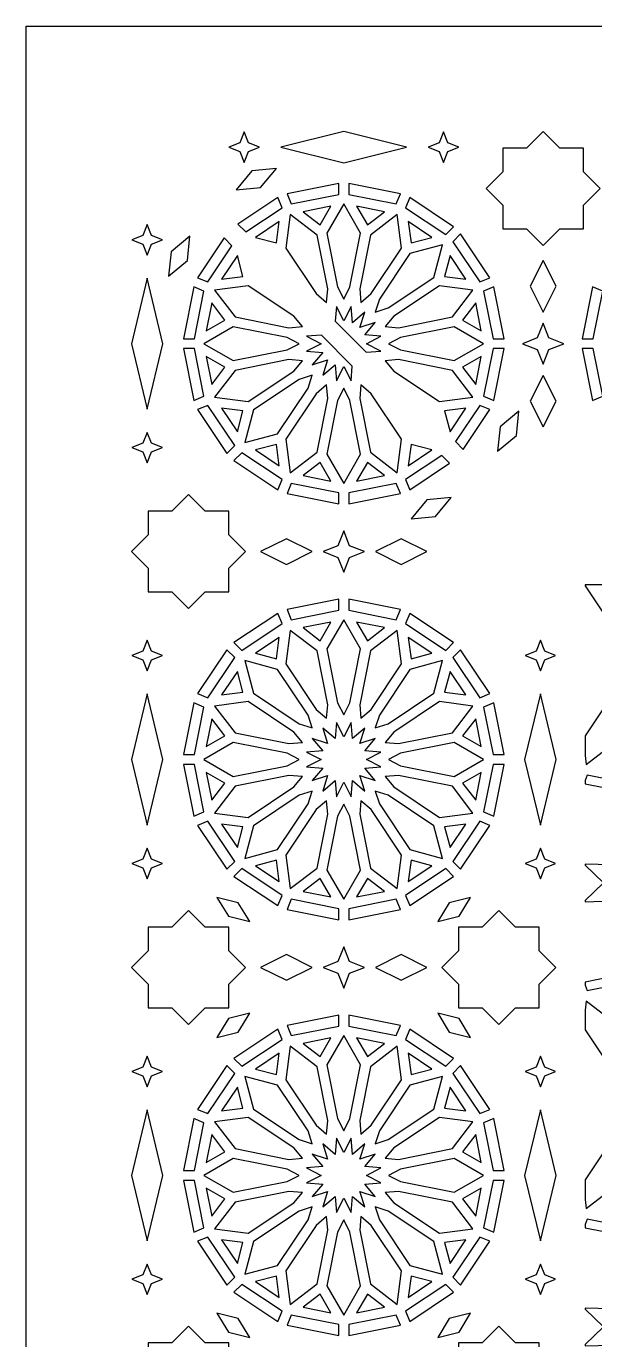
# Model space of a CAD drawing. Header units: millimetres. Extents: x 5 to 1085, y 1055 to 2435.
# Drawn here: x 5 to 184.2, y 2020.9 to 2435 of the extents above; entities that cross this region are included whole.
import ezdxf

# ---------------------------------------------------------------- set-up
doc = ezdxf.new("R2010")
doc.units = ezdxf.units.MM
doc.layers.add('CUT', color=1, linetype='CONTINUOUS')

msp = doc.modelspace()

# ---------------------------------------------------------------- linework, layer by layer
at = {"layer": 'CUT'}
for points in [[(1085.16, 2434.99), (1085.16, 1054.84), (5.01, 1054.84), (5.01, 2434.99)], [(75.02, 2398.253), (73.656, 2401.711), (72.293, 2398.253), (68.835, 2396.89), (72.293, 2395.527), (73.656, 2392.069), (75.02, 2395.527), (78.477, 2396.89)], [(124.89, 2396.89), (105.085, 2401.838), (85.28, 2396.89), (105.085, 2391.942)], [(137.877, 2398.253), (136.514, 2401.711), (135.15, 2398.253), (131.693, 2396.89), (135.15, 2395.527), (136.514, 2392.069), (137.877, 2395.527), (141.335, 2396.89)], [(180.659, 2389.092), (180.659, 2396.542), (173.21, 2396.542), (167.942, 2401.809), (162.675, 2396.542), (155.226, 2396.542), (155.226, 2389.092), (149.958, 2383.825), (155.226, 2378.558), (155.226, 2371.108), (162.675, 2371.108), (167.942, 2365.841), (173.21, 2371.108), (180.659, 2371.108), (180.659, 2378.558), (185.926, 2383.825)], [(83.843, 2390.142), (76.133, 2389.365), (71.178, 2383.408), (78.888, 2384.185)], [(103.51, 2385.446), (87.203, 2382.201), (88.536, 2378.986), (103.51, 2381.964)], [(122.967, 2382.201), (106.66, 2385.446), (106.66, 2381.964), (121.634, 2378.986)], [(74.202, 2370.147), (85.625, 2377.78), (84.293, 2380.996), (71.74, 2372.608)], [(92.251, 2376.513), (97.632, 2372.384), (101.023, 2378.258)], [(107.036, 2352.801), (110.412, 2369.766), (105.085, 2378.992), (99.758, 2369.766), (103.134, 2352.801), (105.085, 2348.991)], [(109.147, 2378.258), (112.538, 2372.384), (117.919, 2376.513)], [(124.545, 2377.78), (137.239, 2369.298), (139.701, 2371.759), (125.877, 2380.996)], [(77.309, 2368.435), (83.861, 2366.679), (84.746, 2373.405)], [(100.043, 2352.187), (96.669, 2369.152), (88.217, 2375.636), (86.827, 2365.075), (96.437, 2350.692), (99.698, 2347.92)], [(113.733, 2350.692), (123.343, 2365.075), (121.953, 2375.636), (113.501, 2369.152), (110.127, 2352.187), (110.472, 2347.92)], [(125.424, 2373.405), (126.309, 2366.679), (132.861, 2368.435)], [(43.11, 2362.872), (44.473, 2366.329), (47.931, 2367.693), (44.473, 2369.056), (43.11, 2372.514), (41.747, 2369.056), (38.289, 2367.693), (41.747, 2366.329)], [(55.815, 2361.112), (56.592, 2368.822), (50.635, 2363.867), (49.858, 2356.157)], [(139.468, 2367.069), (147.95, 2354.375), (151.166, 2355.707), (141.929, 2369.531)], [(67.392, 2368.26), (59.004, 2355.707), (62.22, 2354.375), (69.853, 2365.798)], [(119.113, 2346.182), (133.495, 2355.792), (136.252, 2366.082), (125.962, 2363.325), (116.352, 2348.943), (115.038, 2344.868)], [(66.595, 2355.254), (73.321, 2356.139), (71.565, 2362.691)], [(138.605, 2362.691), (136.849, 2356.139), (143.575, 2355.254)], [(167.942, 2344.898), (171.995, 2353.005), (167.942, 2361.111), (163.889, 2353.005)], [(48.058, 2334.915), (43.11, 2355.571), (38.162, 2334.915), (43.11, 2314.259)], [(58.036, 2336.49), (61.014, 2351.464), (57.799, 2352.797), (54.554, 2336.49)], [(92.08, 2340.302), (89.308, 2343.563), (74.925, 2353.173), (64.364, 2351.783), (70.848, 2343.331), (87.813, 2339.957)], [(122.357, 2339.957), (139.322, 2343.331), (145.806, 2351.783), (135.245, 2353.173), (120.862, 2343.563), (118.09, 2340.302)], [(149.156, 2351.464), (152.134, 2336.49), (155.616, 2336.49), (152.371, 2352.797)], [(183.513, 2352.797), (180.269, 2336.49), (183.75, 2336.49), (186.729, 2351.464)], [(61.742, 2338.977), (67.616, 2342.368), (63.487, 2347.749)], [(112.142, 2332.208), (116.802, 2332.584), (112.252, 2334.915), (116.802, 2337.246), (111.707, 2337.658), (115.018, 2341.553), (110.154, 2339.984), (111.723, 2344.848), (107.828, 2341.537), (107.416, 2346.632), (105.085, 2342.082), (102.754, 2346.632), (102.378, 2341.972)], [(146.683, 2347.749), (142.554, 2342.368), (148.428, 2338.977)], [(91.009, 2334.915), (87.199, 2336.866), (70.234, 2340.242), (61.008, 2334.915), (70.234, 2329.588), (87.199, 2332.964)], [(122.971, 2332.964), (139.936, 2329.588), (149.162, 2334.915), (139.936, 2340.242), (122.971, 2336.866), (119.161, 2334.915)], [(169.779, 2336.752), (167.942, 2341.411), (166.105, 2336.752), (161.446, 2334.915), (166.105, 2333.078), (167.942, 2328.419), (169.779, 2333.078), (174.438, 2334.915)], [(98.028, 2337.622), (93.368, 2337.246), (97.918, 2334.915), (93.368, 2332.584), (98.463, 2332.172), (95.152, 2328.277), (100.016, 2329.846), (98.447, 2324.982), (102.342, 2328.293), (102.754, 2323.198), (105.085, 2327.748), (107.416, 2323.198), (107.792, 2327.858)], [(61.014, 2318.366), (58.036, 2333.34), (54.554, 2333.34), (57.799, 2317.033)], [(152.134, 2333.34), (149.156, 2318.366), (152.371, 2317.033), (155.616, 2333.34)], [(180.269, 2333.34), (183.513, 2317.033), (186.729, 2318.366), (183.75, 2333.34)], [(63.487, 2322.081), (67.616, 2327.462), (61.742, 2330.853)], [(92.08, 2329.528), (87.813, 2329.873), (70.848, 2326.499), (64.364, 2318.047), (74.925, 2316.657), (89.308, 2326.267)], [(120.862, 2326.267), (135.245, 2316.657), (145.806, 2318.047), (139.322, 2326.499), (122.357, 2329.873), (118.09, 2329.528)], [(148.428, 2330.853), (142.554, 2327.462), (146.683, 2322.081)], [(95.132, 2324.962), (91.057, 2323.648), (76.675, 2314.038), (73.918, 2303.748), (84.208, 2306.505), (93.818, 2320.887)], [(167.942, 2308.719), (171.995, 2316.825), (167.942, 2324.931), (163.889, 2316.825)], [(99.698, 2321.91), (96.437, 2319.138), (86.827, 2304.755), (88.217, 2294.194), (96.669, 2300.678), (100.043, 2317.643)], [(105.085, 2320.839), (103.134, 2317.029), (99.758, 2300.064), (105.085, 2290.838), (110.412, 2300.064), (107.036, 2317.029)], [(110.472, 2321.91), (110.127, 2317.643), (113.501, 2300.678), (121.953, 2294.194), (123.343, 2304.755), (113.733, 2319.138)], [(59.004, 2314.123), (68.241, 2300.299), (70.702, 2302.761), (62.22, 2315.455)], [(142.778, 2301.57), (151.166, 2314.123), (147.95, 2315.455), (140.317, 2304.032)], [(71.565, 2307.139), (73.321, 2313.691), (66.595, 2314.576)], [(143.575, 2314.576), (136.849, 2313.691), (138.605, 2307.139)], [(153.578, 2301.008), (159.535, 2305.963), (160.312, 2313.673), (154.355, 2308.718)], [(43.11, 2297.316), (44.473, 2300.774), (47.931, 2302.137), (44.473, 2303.501), (43.11, 2306.958), (41.747, 2303.501), (38.289, 2302.137), (41.747, 2300.774)], [(84.746, 2296.425), (83.861, 2303.151), (77.309, 2301.395)], [(132.861, 2301.395), (126.309, 2303.151), (125.424, 2296.425)], [(70.469, 2298.071), (84.293, 2288.834), (85.625, 2292.05), (72.931, 2300.532)], [(135.968, 2299.683), (124.545, 2292.05), (125.877, 2288.834), (138.43, 2297.222)], [(101.023, 2291.572), (97.632, 2297.446), (92.251, 2293.317)], [(117.919, 2293.317), (112.538, 2297.446), (109.147, 2291.572)], [(87.203, 2287.629), (103.51, 2284.384), (103.51, 2287.866), (88.536, 2290.844)], [(106.66, 2284.384), (122.967, 2287.629), (121.634, 2290.844), (106.66, 2287.866)], [(56.175, 2251.375), (61.442, 2256.643), (68.892, 2256.643), (68.892, 2264.092), (74.159, 2269.359), (68.892, 2274.627), (68.892, 2282.076), (61.442, 2282.076), (56.175, 2287.343), (50.908, 2282.076), (43.458, 2282.076), (43.458, 2274.627), (38.191, 2269.359), (43.458, 2264.092), (43.458, 2256.643), (50.908, 2256.643)], [(131.282, 2285.645), (126.327, 2279.688), (134.037, 2280.465), (138.992, 2286.422)], [(105.085, 2262.863), (106.922, 2267.522), (111.581, 2269.359), (106.922, 2271.196), (105.085, 2275.855), (103.248, 2271.196), (98.589, 2269.359), (103.248, 2267.522)], [(86.995, 2273.413), (78.888, 2269.359), (86.995, 2265.306), (95.101, 2269.359)], [(123.175, 2273.413), (115.068, 2269.359), (123.175, 2265.306), (131.281, 2269.359)], [(181.16, 2258.59), (187.683, 2248.828), (190.213, 2246.677), (190.481, 2249.988), (188.72, 2258.84), (181.16, 2258.84)], [(88.536, 2247.875), (103.51, 2250.853), (103.51, 2254.335), (87.203, 2251.09)], [(106.66, 2250.853), (121.634, 2247.875), (122.967, 2251.09), (106.66, 2254.335)], [(72.93, 2238.187), (85.625, 2246.669), (84.293, 2249.885), (70.469, 2240.647)], [(139.701, 2240.647), (125.877, 2249.885), (124.545, 2246.669), (137.24, 2238.187)], [(97.632, 2241.273), (101.023, 2247.146), (92.251, 2245.402)], [(105.085, 2217.88), (107.036, 2221.69), (110.412, 2238.655), (105.085, 2247.881), (99.758, 2238.655), (103.134, 2221.69)], [(112.538, 2241.273), (117.919, 2245.402), (109.147, 2247.146)], [(43.11, 2231.761), (44.473, 2235.218), (47.931, 2236.582), (44.473, 2237.945), (43.11, 2241.403), (41.747, 2237.945), (38.289, 2236.582), (41.747, 2235.218)], [(77.309, 2237.324), (83.861, 2235.568), (84.746, 2242.293)], [(99.698, 2216.809), (100.043, 2221.076), (96.669, 2238.041), (88.217, 2244.525), (86.827, 2233.964), (96.437, 2219.581)], [(110.472, 2216.809), (113.733, 2219.581), (123.343, 2233.964), (121.953, 2244.525), (113.501, 2238.041), (110.127, 2221.076)], [(126.309, 2235.568), (132.861, 2237.324), (125.424, 2242.293)], [(167.06, 2231.761), (168.423, 2235.218), (171.881, 2236.582), (168.423, 2237.945), (167.06, 2241.403), (165.697, 2237.945), (162.239, 2236.582), (165.697, 2235.218)], [(62.22, 2223.264), (70.702, 2235.958), (68.241, 2238.42), (59.004, 2224.596)], [(151.166, 2224.596), (141.929, 2238.42), (139.468, 2235.958), (147.95, 2223.264)], [(95.132, 2213.757), (93.818, 2217.831), (84.208, 2232.214), (73.918, 2234.971), (76.675, 2224.681), (91.057, 2215.071)], [(115.038, 2213.757), (119.113, 2215.071), (133.495, 2224.681), (136.252, 2234.971), (125.962, 2232.214), (116.352, 2217.831)], [(66.595, 2224.143), (73.321, 2225.028), (71.565, 2231.58)], [(136.849, 2225.028), (143.575, 2224.143), (138.605, 2231.58)], [(48.058, 2203.804), (43.11, 2224.46), (38.162, 2203.804), (43.11, 2183.148)], [(172.008, 2203.804), (167.06, 2224.46), (162.112, 2203.804), (167.06, 2183.148)], [(58.036, 2205.379), (61.014, 2220.353), (57.799, 2221.686), (54.554, 2205.379)], [(92.08, 2209.191), (89.308, 2212.451), (74.925, 2222.062), (64.364, 2220.672), (70.848, 2212.22), (87.813, 2208.846)], [(118.09, 2209.191), (122.357, 2208.846), (139.322, 2212.22), (145.806, 2220.672), (135.245, 2222.062), (120.862, 2212.451)], [(155.616, 2205.379), (152.371, 2221.686), (149.156, 2220.353), (152.134, 2205.379)], [(181.16, 2205.067), (181.536, 2202.207), (187.952, 2207.129), (190.481, 2219.842), (190.213, 2223.153), (187.683, 2221.002), (181.16, 2211.24)], [(61.742, 2207.865), (67.616, 2211.257), (63.487, 2216.638)], [(142.554, 2211.257), (148.428, 2207.865), (146.683, 2216.638)], [(107.416, 2192.087), (107.828, 2197.182), (111.723, 2193.871), (110.154, 2198.735), (115.018, 2197.166), (111.707, 2201.061), (116.802, 2201.473), (112.252, 2203.804), (116.802, 2206.135), (111.707, 2206.547), (115.018, 2210.441), (110.154, 2208.873), (111.723, 2213.737), (107.828, 2210.426), (107.416, 2215.521), (105.085, 2210.971), (102.754, 2215.521), (102.342, 2210.426), (98.447, 2213.737), (100.016, 2208.873), (95.152, 2210.441), (98.463, 2206.547), (93.368, 2206.135), (97.918, 2203.804), (93.368, 2201.473), (98.463, 2201.061), (95.152, 2197.166), (100.016, 2198.735), (98.447, 2193.871), (102.342, 2197.182), (102.754, 2192.087), (105.085, 2196.635)], [(91.009, 2203.804), (87.199, 2205.755), (70.234, 2209.13), (61.008, 2203.804), (70.234, 2198.477), (87.199, 2201.852)], [(119.161, 2203.804), (122.971, 2201.852), (139.936, 2198.477), (149.162, 2203.804), (139.936, 2209.13), (122.971, 2205.755)], [(61.014, 2187.254), (58.036, 2202.229), (54.554, 2202.229), (57.799, 2185.922)], [(63.487, 2190.969), (67.616, 2196.351), (61.742, 2199.742)], [(148.428, 2199.742), (142.554, 2196.351), (146.683, 2190.969)], [(152.371, 2185.922), (155.616, 2202.229), (152.134, 2202.229), (149.156, 2187.254)], [(92.08, 2198.417), (87.813, 2198.762), (70.848, 2195.388), (64.364, 2186.936), (74.925, 2185.546), (89.308, 2195.156)], [(120.862, 2195.156), (135.245, 2185.546), (145.806, 2186.936), (139.322, 2195.388), (122.357, 2198.762), (118.09, 2198.417)], [(181.16, 2196.182), (193.51, 2193.724), (193.51, 2196.539), (181.855, 2198.857), (181.16, 2197.181)], [(95.132, 2193.851), (91.057, 2192.537), (76.675, 2182.926), (73.918, 2172.637), (84.208, 2175.394), (93.818, 2189.776)], [(99.698, 2190.799), (96.437, 2188.027), (86.827, 2173.644), (88.217, 2163.082), (96.669, 2169.567), (100.043, 2186.532)], [(110.472, 2190.799), (110.127, 2186.532), (113.501, 2169.567), (121.953, 2163.082), (123.343, 2173.644), (113.733, 2188.027)], [(115.038, 2193.851), (116.352, 2189.776), (125.962, 2175.394), (136.252, 2172.637), (133.495, 2182.926), (119.113, 2192.537)], [(105.085, 2189.728), (103.134, 2185.918), (99.758, 2168.953), (105.085, 2159.727), (110.412, 2168.953), (107.036, 2185.918)], [(59.004, 2183.012), (68.241, 2169.188), (70.702, 2171.649), (62.22, 2184.344)], [(71.565, 2176.027), (73.321, 2182.58), (66.595, 2183.465)], [(143.575, 2183.465), (136.849, 2182.58), (138.605, 2176.027)], [(141.929, 2169.188), (151.166, 2183.012), (147.95, 2184.344), (139.468, 2171.649)], [(181.16, 2170.447), (186.999, 2164.915), (181.16, 2159.383), (181.16, 2158.976), (189.367, 2159.197), (189.134, 2150.548), (195.085, 2156.829), (201.036, 2150.548), (200.803, 2159.197), (209.452, 2158.964), (203.171, 2164.915), (209.452, 2170.866), (200.803, 2170.633), (201.036, 2179.282), (195.085, 2173.001), (189.134, 2179.282), (189.367, 2170.633), (181.16, 2170.854)], [(43.11, 2166.205), (44.473, 2169.663), (47.931, 2171.026), (44.473, 2172.389), (43.11, 2175.847), (41.747, 2172.389), (38.289, 2171.026), (41.747, 2169.663)], [(167.06, 2166.205), (168.423, 2169.663), (171.881, 2171.026), (168.423, 2172.389), (167.06, 2175.847), (165.697, 2172.389), (162.239, 2171.026), (165.697, 2169.663)], [(84.746, 2165.314), (83.861, 2172.039), (77.309, 2170.284)], [(132.861, 2170.284), (126.309, 2172.039), (125.424, 2165.314)], [(70.469, 2166.96), (84.293, 2157.723), (85.625, 2160.939), (72.931, 2169.421)], [(101.023, 2160.461), (97.632, 2166.335), (92.251, 2162.206)], [(117.919, 2162.206), (112.538, 2166.335), (109.147, 2160.461)], [(125.877, 2157.723), (139.701, 2166.96), (137.239, 2169.421), (124.545, 2160.939)], [(71.834, 2158.617), (65.091, 2160.311), (68.713, 2154.376), (75.456, 2152.683)], [(87.203, 2156.518), (103.51, 2153.273), (103.51, 2156.754), (88.536, 2159.733)], [(106.66, 2153.273), (122.967, 2156.518), (121.634, 2159.733), (106.66, 2156.754)], [(138.336, 2158.617), (134.714, 2152.683), (141.457, 2154.376), (145.079, 2160.311)], [(56.175, 2120.264), (61.442, 2125.532), (68.892, 2125.532), (68.892, 2132.981), (74.159, 2138.248), (68.892, 2143.516), (68.892, 2150.965), (61.442, 2150.965), (56.175, 2156.232), (50.908, 2150.965), (43.458, 2150.965), (43.458, 2143.516), (38.191, 2138.248), (43.458, 2132.981), (43.458, 2125.532), (50.908, 2125.532)], [(153.995, 2120.264), (159.262, 2125.532), (166.712, 2125.532), (166.712, 2132.981), (171.979, 2138.248), (166.712, 2143.516), (166.712, 2150.965), (159.262, 2150.965), (153.995, 2156.232), (148.728, 2150.965), (141.278, 2150.965), (141.278, 2143.516), (136.011, 2138.248), (141.278, 2132.981), (141.278, 2125.532), (148.728, 2125.532)], [(86.995, 2142.302), (78.888, 2138.248), (86.995, 2134.195), (95.101, 2138.248)], [(105.085, 2131.752), (106.922, 2136.411), (111.581, 2138.248), (106.922, 2140.085), (105.085, 2144.744), (103.248, 2140.085), (98.589, 2138.248), (103.248, 2136.411)], [(123.175, 2142.302), (115.068, 2138.248), (123.175, 2134.195), (131.281, 2138.248)], [(181.16, 2132.649), (181.855, 2130.973), (193.51, 2133.291), (193.51, 2136.106), (181.16, 2133.648)], [(181.16, 2118.59), (187.683, 2108.828), (190.213, 2106.677), (190.481, 2109.988), (187.952, 2122.701), (181.536, 2127.623), (181.16, 2124.763)], [(71.834, 2117.879), (75.456, 2123.814), (68.713, 2122.12), (65.091, 2116.186)], [(88.536, 2116.764), (103.51, 2119.742), (103.51, 2123.223), (87.203, 2119.979)], [(106.66, 2119.742), (121.634, 2116.764), (122.967, 2119.979), (106.66, 2123.223)], [(138.336, 2117.879), (145.079, 2116.186), (141.457, 2122.12), (134.714, 2123.814)], [(72.931, 2107.076), (85.625, 2115.557), (84.293, 2118.774), (70.469, 2109.536)], [(105.085, 2086.769), (107.036, 2090.579), (110.412, 2107.544), (105.085, 2116.77), (99.758, 2107.544), (103.134, 2090.579)], [(139.701, 2109.536), (125.877, 2118.774), (124.545, 2115.557), (137.239, 2107.076)], [(99.698, 2085.698), (100.043, 2089.965), (96.669, 2106.93), (88.217, 2113.414), (86.827, 2102.853), (96.437, 2088.47)], [(97.632, 2110.161), (101.023, 2116.035), (92.251, 2114.291)], [(112.538, 2110.161), (117.919, 2114.291), (109.147, 2116.035)], [(110.472, 2085.698), (113.733, 2088.47), (123.343, 2102.853), (121.953, 2113.414), (113.501, 2106.93), (110.127, 2089.965)], [(43.11, 2100.65), (44.473, 2104.107), (47.931, 2105.471), (44.473, 2106.834), (43.11, 2110.292), (41.747, 2106.834), (38.289, 2105.471), (41.747, 2104.107)], [(77.309, 2106.213), (83.861, 2104.457), (84.746, 2111.182)], [(126.309, 2104.457), (132.861, 2106.213), (125.424, 2111.182)], [(167.06, 2100.65), (168.423, 2104.107), (171.881, 2105.471), (168.423, 2106.834), (167.06, 2110.292), (165.697, 2106.834), (162.239, 2105.471), (165.697, 2104.107)], [(62.22, 2092.153), (70.702, 2104.847), (68.241, 2107.309), (59.004, 2093.485)], [(95.132, 2082.646), (93.818, 2086.72), (84.208, 2101.103), (73.918, 2103.86), (76.675, 2093.57), (91.057, 2083.96)], [(115.038, 2082.646), (119.113, 2083.96), (133.495, 2093.57), (136.252, 2103.86), (125.962, 2101.103), (116.352, 2086.72)], [(151.166, 2093.485), (141.929, 2107.309), (139.468, 2104.847), (147.95, 2092.153)], [(66.595, 2093.031), (73.321, 2093.917), (71.565, 2100.469)], [(136.849, 2093.917), (143.575, 2093.031), (138.605, 2100.469)], [(48.058, 2072.693), (43.11, 2093.349), (38.162, 2072.693), (43.11, 2052.037)], [(172.008, 2072.693), (167.06, 2093.349), (162.112, 2072.693), (167.06, 2052.037)], [(58.036, 2074.268), (61.014, 2089.242), (57.799, 2090.575), (54.554, 2074.268)], [(92.08, 2078.08), (89.308, 2081.34), (74.925, 2090.951), (64.364, 2089.561), (70.848, 2081.109), (87.813, 2077.735)], [(118.09, 2078.08), (122.357, 2077.735), (139.322, 2081.109), (145.806, 2089.561), (135.245, 2090.951), (120.862, 2081.34)], [(155.616, 2074.268), (152.371, 2090.575), (149.156, 2089.242), (152.134, 2074.268)], [(61.742, 2076.754), (67.616, 2080.145), (63.487, 2085.527)], [(107.416, 2060.976), (107.828, 2066.07), (111.723, 2062.76), (110.154, 2067.624), (115.018, 2066.055), (111.707, 2069.95), (116.802, 2070.362), (112.252, 2072.693), (116.802, 2075.024), (111.707, 2075.436), (115.018, 2079.33), (110.154, 2077.762), (111.723, 2082.626), (107.828, 2079.315), (107.416, 2084.41), (105.085, 2079.86), (102.754, 2084.41), (102.342, 2079.315), (98.447, 2082.626), (100.016, 2077.762), (95.152, 2079.33), (98.463, 2075.436), (93.368, 2075.024), (97.918, 2072.693), (93.368, 2070.362), (98.463, 2069.95), (95.152, 2066.055), (100.016, 2067.624), (98.447, 2062.76), (102.342, 2066.07), (102.754, 2060.976), (105.085, 2065.524)], [(142.554, 2080.145), (148.428, 2076.754), (146.683, 2085.527)], [(181.16, 2065.067), (181.536, 2062.207), (187.952, 2067.129), (190.481, 2079.842), (190.213, 2083.153), (187.683, 2081.002), (181.16, 2071.24)], [(91.009, 2072.693), (87.199, 2074.644), (70.234, 2078.019), (61.008, 2072.693), (70.234, 2067.366), (87.199, 2070.741)], [(119.161, 2072.693), (122.971, 2070.741), (139.936, 2067.366), (149.162, 2072.693), (139.936, 2078.019), (122.971, 2074.644)], [(61.014, 2056.143), (58.036, 2071.118), (54.554, 2071.118), (57.799, 2054.811)], [(152.371, 2054.811), (155.616, 2071.118), (152.134, 2071.118), (149.156, 2056.143)], [(63.487, 2059.858), (67.616, 2065.24), (61.742, 2068.631)], [(92.08, 2067.306), (87.813, 2067.651), (70.848, 2064.277), (64.364, 2055.825), (74.925, 2054.435), (89.308, 2064.045)], [(120.862, 2064.045), (135.245, 2054.435), (145.806, 2055.825), (139.322, 2064.277), (122.357, 2067.651), (118.09, 2067.306)], [(148.428, 2068.631), (142.554, 2065.24), (146.683, 2059.858)], [(95.132, 2062.74), (91.057, 2061.426), (76.675, 2051.815), (73.918, 2041.526), (84.208, 2044.283), (93.818, 2058.665)], [(115.038, 2062.74), (116.352, 2058.665), (125.962, 2044.283), (136.252, 2041.526), (133.495, 2051.815), (119.113, 2061.426)], [(99.698, 2059.688), (96.437, 2056.916), (86.827, 2042.533), (88.217, 2031.971), (96.669, 2038.456), (100.043, 2055.421)], [(105.085, 2058.617), (103.134, 2054.807), (99.758, 2037.841), (105.085, 2028.616), (110.412, 2037.841), (107.036, 2054.807)], [(110.472, 2059.688), (110.127, 2055.421), (113.501, 2038.456), (121.953, 2031.971), (123.343, 2042.533), (113.733, 2056.916)], [(181.16, 2056.182), (193.51, 2053.724), (193.51, 2056.539), (181.855, 2058.857), (181.16, 2057.181)], [(59.004, 2051.901), (68.241, 2038.077), (70.702, 2040.538), (62.22, 2053.233)], [(71.565, 2044.916), (73.321, 2051.469), (66.595, 2052.354)], [(143.575, 2052.354), (136.849, 2051.469), (138.605, 2044.916)], [(141.929, 2038.077), (151.166, 2051.901), (147.95, 2053.233), (139.468, 2040.538)], [(43.11, 2035.094), (44.473, 2038.552), (47.931, 2039.915), (44.473, 2041.278), (43.11, 2044.736), (41.747, 2041.278), (38.289, 2039.915), (41.747, 2038.552)], [(167.06, 2035.094), (168.423, 2038.552), (171.881, 2039.915), (168.423, 2041.278), (167.06, 2044.736), (165.697, 2041.278), (162.239, 2039.915), (165.697, 2038.552)], [(70.469, 2035.849), (84.293, 2026.612), (85.625, 2029.828), (72.931, 2038.31)], [(84.746, 2034.203), (83.861, 2040.928), (77.309, 2039.173)], [(125.877, 2026.612), (139.701, 2035.849), (137.239, 2038.31), (124.545, 2029.828)], [(132.861, 2039.173), (126.309, 2040.928), (125.424, 2034.203)], [(181.16, 2030.447), (186.999, 2024.915), (181.16, 2019.383), (181.16, 2018.976), (189.367, 2019.197), (189.134, 2010.548), (195.085, 2016.829), (201.036, 2010.548), (200.803, 2019.197), (209.452, 2018.964), (203.171, 2024.915), (209.452, 2030.866), (200.803, 2030.633), (201.036, 2039.282), (195.085, 2033.001), (189.134, 2039.282), (189.367, 2030.633), (181.16, 2030.854)], [(101.023, 2029.35), (97.632, 2035.224), (92.251, 2031.095)], [(117.919, 2031.095), (112.538, 2035.224), (109.147, 2029.35)], [(56.175, 1989.153), (61.442, 1994.421), (68.892, 1994.421), (68.892, 2001.87), (74.159, 2007.137), (68.892, 2012.405), (68.892, 2019.854), (61.442, 2019.854), (56.175, 2025.121), (50.908, 2019.854), (43.458, 2019.854), (43.458, 2012.405), (38.191, 2007.137), (43.458, 2001.87), (43.458, 1994.421), (50.908, 1994.421)], [(71.834, 2027.506), (65.091, 2029.2), (68.713, 2023.265), (75.456, 2021.571)], [(87.203, 2025.406), (103.51, 2022.162), (103.51, 2025.643), (88.536, 2028.622)], [(106.66, 2022.162), (122.967, 2025.406), (121.634, 2028.622), (106.66, 2025.643)], [(138.336, 2027.506), (134.714, 2021.571), (141.457, 2023.265), (145.079, 2029.2)], [(153.995, 1989.153), (159.262, 1994.421), (166.712, 1994.421), (166.712, 2001.87), (171.979, 2007.137), (166.712, 2012.405), (166.712, 2019.854), (159.262, 2019.854), (153.995, 2025.121), (148.728, 2019.854), (141.278, 2019.854), (141.278, 2012.405), (136.011, 2007.137), (141.278, 2001.87), (141.278, 1994.421), (148.728, 1994.421)]]:
    msp.add_lwpolyline(points, close=True, dxfattribs=at)

doc.saveas('drawing.dxf')
